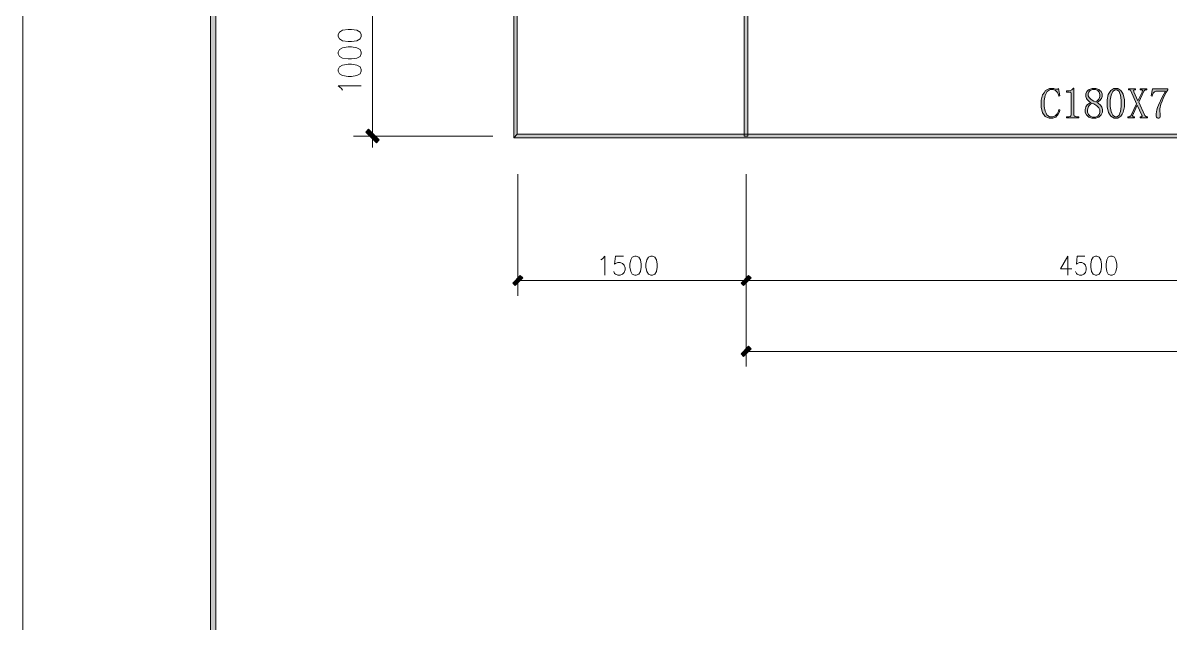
# Model space of a CAD drawing. Header units: millimetres. Extents: x 0 to 586, y 0 to 414.
# Drawn here: x 0 to 148.6, y 207.6 to 285.3 of the extents above; entities that cross this region are included whole.
import ezdxf

# ---------------------------------------------------------------- set-up
doc = ezdxf.new("R2010")
doc.units = ezdxf.units.MM

msp = doc.modelspace()

# ---------------------------------------------------------------- hatches: boundary and pattern name
h = msp.add_hatch(color=0)
h.dxf.hatch_style = 2
h.paths.add_polyline_path([(24.302861, 404.569083), (24.994306, 403.877639), (24.994306, 10.205861), (24.302861, 9.514417)])
h = msp.add_hatch(color=0)
h.dxf.hatch_style = 2
h.paths.add_polyline_path([(64.032694, 270.908639), (63.588194, 270.467667), (63.588194, 389.219722), (64.032694, 388.775222)])
h = msp.add_hatch(color=0)
h.dxf.hatch_style = 2
h.paths.add_polyline_path([(93.895333, 270.686389), (93.450833, 270.686389), (93.450833, 388.997472), (93.895333, 388.997472)])
h = msp.add_hatch(color=0)
h.dxf.hatch_style = 2
h.paths.add_polyline_path([(133.237111, 272.993556), (132.930194, 272.993556), (132.439833, 273.222861), (132.256389, 273.455694), (132.076472, 273.685), (131.893028, 274.411722), (131.893028, 274.909139), (131.893028, 275.328944), (132.087056, 276.023917), (132.281083, 276.299083), (132.471583, 276.57425), (132.993694, 276.849417), (133.325306, 276.849417), (133.402917, 276.849417), (133.558139, 276.82825), (133.63575, 276.803556), (133.709833, 276.771806), (133.843889, 276.740056), (133.896806, 276.740056), (133.942667, 276.740056), (134.013222, 276.750639), (134.041444, 276.761222), (134.069667, 276.771806), (134.119056, 276.814139), (134.140222, 276.849417), (134.337778, 275.879278), (134.20725, 275.836944), (134.140222, 276.045083), (133.963833, 276.362583), (133.854472, 276.475472), (133.745111, 276.584833), (133.459361, 276.694194), (133.282972, 276.694194), (133.050139, 276.694194), (132.690306, 276.440194), (132.566833, 276.186194), (132.439833, 275.935722), (132.312833, 275.30425), (132.312833, 274.930306), (132.312833, 274.524611), (132.422194, 273.882556), (132.531556, 273.65325), (132.640917, 273.420417), (133.004278, 273.187583), (133.258278, 273.187583), (133.434667, 273.187583), (133.738056, 273.314583), (133.865056, 273.441583), (133.992056, 273.568583), (134.161389, 273.90725), (134.20725, 274.115389), (134.337778, 274.048361), (134.284861, 273.819056), (134.08025, 273.438056), (133.932083, 273.289889), (133.783917, 273.141722), (133.434667, 272.993556)])
h = msp.add_hatch(color=0)
h.dxf.hatch_style = 2
h.paths.add_polyline_path([(136.140472, 276.867056), (136.140472, 273.522722), (136.140472, 273.434528), (136.196917, 273.300472), (136.249833, 273.258139), (136.306278, 273.212278), (136.4615, 273.169944), (136.560278, 273.169944), (136.779, 273.169944), (136.779, 273.035889), (135.173861, 273.035889), (135.173861, 273.169944), (135.371417, 273.169944), (135.480778, 273.169944), (135.643056, 273.212278), (135.692444, 273.258139), (135.741833, 273.300472), (135.791222, 273.434528), (135.791222, 273.522722), (135.791222, 276.186194), (135.791222, 276.228528), (135.763, 276.302611), (135.734778, 276.327306), (135.706556, 276.355528), (135.625417, 276.38375), (135.568972, 276.38375), (135.173861, 276.38375), (135.173861, 276.517806), (135.371417, 276.517806), (135.505472, 276.517806), (135.717139, 276.560139), (135.801806, 276.606), (135.882944, 276.648333), (136.009944, 276.782389), (136.052278, 276.867056)])
h = msp.add_hatch(color=0)
h.paths.add_polyline_path([(139.844639, 273.984861), (139.844639, 273.773194), (139.689417, 273.420417), (139.534194, 273.279306), (139.3825, 273.134667), (138.973278, 272.993556), (138.719278, 272.993556), (138.489972, 272.993556), (138.091333, 273.134667), (137.925528, 273.279306), (137.76325, 273.420417), (137.597444, 273.752028), (137.597444, 273.939), (137.597444, 274.125972), (137.689167, 274.447), (137.784417, 274.577528), (137.876139, 274.711583), (138.147778, 274.940889), (138.324167, 275.043194), (138.168944, 275.117278), (137.932583, 275.311306), (137.847917, 275.427722), (137.766778, 275.544139), (137.682111, 275.801667), (137.682111, 275.946306), (137.682111, 276.133278), (137.82675, 276.450778), (137.971389, 276.584833), (138.1125, 276.715361), (138.511139, 276.849417), (138.765139, 276.849417), (138.994444, 276.849417), (139.371917, 276.715361), (139.513028, 276.584833), (139.657667, 276.450778), (139.802306, 276.133278), (139.802306, 275.946306), (139.802306, 275.81225), (139.717639, 275.565306), (139.6365, 275.448889), (139.551833, 275.332472), (139.294306, 275.131389), (139.117917, 275.043194), (139.304889, 274.930306), (139.580056, 274.690417), (139.66825, 274.556361), (139.756444, 274.425833), (139.844639, 274.136556)])
h.paths.add_polyline_path([(137.904361, 273.939), (137.904361, 273.762611), (138.020778, 273.476861), (138.137194, 273.3675), (138.250083, 273.254611), (138.542889, 273.14525), (138.719278, 273.14525), (138.927417, 273.14525), (139.230806, 273.254611), (139.326056, 273.3675), (139.417778, 273.476861), (139.513028, 273.752028), (139.513028, 273.917833), (139.513028, 274.058944), (139.3825, 274.337639), (139.248444, 274.468167), (139.117917, 274.602222), (138.719278, 274.842111), (138.454694, 274.955), (138.324167, 274.866806), (138.119556, 274.644556), (138.049, 274.514028), (137.974917, 274.379972), (137.904361, 274.094222)])
h.paths.add_polyline_path([(139.491861, 275.925139), (139.491861, 276.076833), (139.403667, 276.348472), (139.315472, 276.464889), (139.227278, 276.577778), (138.952111, 276.694194), (138.765139, 276.694194), (138.553472, 276.694194), (138.257139, 276.584833), (138.168944, 276.475472), (138.08075, 276.362583), (137.989028, 276.133278), (137.989028, 276.013333), (137.989028, 275.889861), (138.119556, 275.6535), (138.246556, 275.537083), (138.373556, 275.420667), (138.729861, 275.219583), (138.962694, 275.131389), (139.09675, 275.194889), (139.294306, 275.360694), (139.361333, 275.459472), (139.428361, 275.55825), (139.491861, 275.791083)])
h = msp.add_hatch(color=0)
h.paths.add_polyline_path([(141.583833, 272.993556), (141.343944, 272.993556), (140.934722, 273.244028), (140.768917, 273.498028), (140.606639, 273.752028), (140.440833, 274.468167), (140.440833, 274.930306), (140.440833, 275.360694), (140.599583, 276.055667), (140.758333, 276.32025), (140.917083, 276.584833), (141.329833, 276.849417), (141.583833, 276.849417), (141.82725, 276.849417), (142.229417, 276.595417), (142.388167, 276.341417), (142.546917, 276.087417), (142.705667, 275.381861), (142.705667, 274.930306), (142.705667, 274.47875), (142.546917, 273.769667), (142.388167, 273.508611), (142.229417, 273.251083), (141.82725, 272.993556)])
h.paths.add_polyline_path([(141.583833, 276.673028), (141.432139, 276.673028), (141.171083, 276.433139), (141.068778, 276.196778), (140.962944, 275.960417), (140.857111, 275.328944), (140.857111, 274.930306), (140.857111, 274.514028), (140.962944, 273.864917), (141.068778, 273.632083), (141.171083, 273.39925), (141.432139, 273.169944), (141.583833, 273.169944), (141.749639, 273.169944), (142.007167, 273.39925), (142.102417, 273.632083), (142.194139, 273.864917), (142.289389, 274.514028), (142.289389, 274.930306), (142.289389, 275.328944), (142.201194, 275.960417), (142.113, 276.196778), (142.024806, 276.433139), (141.760222, 276.673028)])
h = msp.add_hatch(color=0)
h.dxf.hatch_style = 2
h.paths.add_polyline_path([(144.536583, 275.078472), (145.305639, 273.413361), (145.340917, 273.346333), (145.411472, 273.251083), (145.450278, 273.222861), (145.489083, 273.198167), (145.570222, 273.169944), (145.616083, 273.169944), (145.679583, 273.169944), (145.679583, 273.035889), (144.734139, 273.035889), (144.734139, 273.169944), (144.822333, 273.169944), (144.878778, 273.169944), (144.942278, 273.187583), (144.952861, 273.201694), (144.963444, 273.219333), (144.977556, 273.258139), (144.977556, 273.279306), (144.977556, 273.300472), (144.963444, 273.346333), (144.952861, 273.3675), (144.360194, 274.665722), (143.852194, 273.610917), (143.831028, 273.554472), (143.799278, 273.466278), (143.788694, 273.434528), (143.764, 273.388667), (143.742833, 273.33575), (143.742833, 273.325167), (143.742833, 273.279306), (143.771056, 273.219333), (143.799278, 273.201694), (143.8275, 273.187583), (143.898056, 273.169944), (143.940389, 273.169944), (143.98625, 273.169944), (143.98625, 273.035889), (143.150167, 273.035889), (143.150167, 273.169944), (143.238361, 273.169944), (143.291278, 273.169944), (143.390056, 273.201694), (143.435917, 273.236972), (143.47825, 273.268722), (143.545278, 273.346333), (143.566444, 273.388667), (144.272, 274.873861), (143.524111, 276.517806), (143.513528, 276.549556), (143.474722, 276.606), (143.4465, 276.627167), (143.418278, 276.648333), (143.347722, 276.673028), (143.305389, 276.673028), (143.217194, 276.673028), (143.217194, 276.807083), (144.116778, 276.807083), (144.116778, 276.673028), (144.053278, 276.673028), (143.98625, 276.673028), (143.908639, 276.63775), (143.898056, 276.606), (143.887472, 276.570722), (143.898056, 276.471944), (143.919222, 276.408444), (144.448389, 275.247806), (144.977556, 276.362583), (145.009306, 276.440194), (145.030472, 276.556611), (145.019889, 276.595417), (145.009306, 276.634222), (144.931694, 276.673028), (144.868194, 276.673028), (144.734139, 276.673028), (144.734139, 276.807083), (145.594917, 276.807083), (145.594917, 276.673028), (145.460861, 276.673028), (145.439694, 276.673028), (145.38325, 276.648333), (145.3515, 276.627167), (145.31975, 276.606), (145.252722, 276.538972), (145.217444, 276.496639)])
h = msp.add_hatch(color=0)
h.dxf.hatch_style = 2
h.paths.add_polyline_path([(148.30425, 276.651861), (148.071417, 276.277917), (147.701, 275.544139), (147.563417, 275.184306), (147.425833, 274.828), (147.28825, 274.203583), (147.28825, 273.939), (147.28825, 273.896667), (147.298833, 273.773194), (147.309417, 273.695583), (147.309417, 273.607389), (147.309417, 273.409833), (147.309417, 273.300472), (147.309417, 273.212278), (147.281194, 273.092333), (147.2565, 273.057056), (147.228278, 273.025306), (147.133028, 272.993556), (147.069528, 272.993556), (147.013083, 272.993556), (146.921361, 273.028833), (146.882556, 273.067639), (146.84375, 273.106444), (146.804944, 273.244028), (146.804944, 273.346333), (146.804944, 273.554472), (146.900194, 274.073056), (146.991917, 274.379972), (147.087167, 274.690417), (147.588111, 275.734639), (147.993806, 276.475472), (146.893139, 276.475472), (146.773194, 276.475472), (146.579167, 276.397861), (146.508611, 276.32025), (146.434528, 276.242639), (146.332222, 276.013333), (146.296944, 275.858111), (146.166417, 275.882806), (146.321639, 276.807083), (148.30425, 276.807083)])
h = msp.add_hatch(color=0)
h.dxf.hatch_style = 2
h.paths.add_polyline_path([(44.421778, 271.204972), (44.771028, 271.550694), (46.150389, 270.171333), (45.801139, 269.822083)])
h = msp.add_hatch(color=0)
h.dxf.hatch_style = 2
h.paths.add_polyline_path([(300.492583, 270.908639), (300.937083, 270.467667), (63.588194, 270.467667), (64.032694, 270.908639)])
h = msp.add_hatch(color=0)
h.dxf.hatch_style = 2
h.paths.add_polyline_path([(63.757528, 251.322417), (63.447083, 251.636389), (64.431333, 252.620639), (64.745306, 252.306667)])
h = msp.add_hatch(color=0)
h.dxf.hatch_style = 2
h.paths.add_polyline_path([(63.757528, 251.322417), (63.447083, 251.636389), (64.431333, 252.620639), (64.745306, 252.306667)])
h = msp.add_hatch(color=0)
h.dxf.hatch_style = 2
h.paths.add_polyline_path([(63.757528, 251.322417), (63.447083, 251.636389), (64.431333, 252.620639), (64.745306, 252.306667)])
h = msp.add_hatch(color=0)
h.dxf.hatch_style = 2
h.paths.add_polyline_path([(93.337944, 251.322417), (93.023972, 251.636389), (94.008222, 252.620639), (94.322194, 252.306667)])
h = msp.add_hatch(color=0)
h.dxf.hatch_style = 2
h.paths.add_polyline_path([(93.337944, 251.322417), (93.023972, 251.636389), (94.008222, 252.620639), (94.322194, 252.306667)])
h = msp.add_hatch(color=0)
h.dxf.hatch_style = 2
h.paths.add_polyline_path([(93.337944, 251.322417), (93.023972, 251.636389), (94.008222, 252.620639), (94.322194, 252.306667)])
h = msp.add_hatch(color=0)
h.dxf.hatch_style = 2
h.paths.add_polyline_path([(93.337944, 242.146667), (93.023972, 242.460639), (94.008222, 243.448417), (94.322194, 243.134444)])

# ---------------------------------------------------------------- linework, layer by layer
at = {"color": 0, "lineweight": 0}
for points in [[(0, 0), (585.632278, 0), (585.632278, 414.0835), (0, 414.0835)], [(24.302861, 404.569083), (24.994306, 403.877639), (24.994306, 10.205861), (24.302861, 9.514417)], [(64.032694, 270.908639), (63.588194, 270.467667), (63.588194, 389.219722), (64.032694, 388.775222)], [(93.895333, 270.686389), (93.450833, 270.686389), (93.450833, 388.997472), (93.895333, 388.997472)], [(40.851667, 283.591), (40.98925, 283.252333), (41.412583, 283.026556), (42.118139, 282.913667), (42.541472, 282.913667), (43.2435, 283.026556), (43.666833, 283.252333), (43.807944, 283.591), (43.807944, 283.81325), (43.666833, 284.151917), (43.2435, 284.377694), (42.541472, 284.490583), (42.118139, 284.490583), (41.412583, 284.377694), (40.98925, 284.151917), (40.851667, 283.81325)], [(40.851667, 281.33675), (40.98925, 280.998083), (41.412583, 280.772306), (42.118139, 280.659417), (42.541472, 280.659417), (43.2435, 280.772306), (43.666833, 280.998083), (43.807944, 281.33675), (43.807944, 281.562528), (43.666833, 281.897667), (43.2435, 282.123444), (42.541472, 282.236333), (42.118139, 282.236333), (41.412583, 282.123444), (40.98925, 281.897667), (40.851667, 281.562528)], [(40.851667, 279.0825), (40.98925, 278.743833), (41.412583, 278.518056), (42.118139, 278.405167), (42.541472, 278.405167), (43.2435, 278.518056), (43.666833, 278.743833), (43.807944, 279.0825), (43.807944, 279.308278), (43.666833, 279.646944), (43.2435, 279.872722), (42.541472, 279.982083), (42.118139, 279.982083), (41.412583, 279.872722), (40.98925, 279.646944), (40.851667, 279.308278)], [(133.237111, 272.993556), (132.930194, 272.993556), (132.439833, 273.222861), (132.256389, 273.455694), (132.076472, 273.685), (131.893028, 274.411722), (131.893028, 274.909139), (131.893028, 275.328944), (132.087056, 276.023917), (132.281083, 276.299083), (132.471583, 276.57425), (132.993694, 276.849417), (133.325306, 276.849417), (133.402917, 276.849417), (133.558139, 276.82825), (133.63575, 276.803556), (133.709833, 276.771806), (133.843889, 276.740056), (133.896806, 276.740056), (133.942667, 276.740056), (134.013222, 276.750639), (134.041444, 276.761222), (134.069667, 276.771806), (134.119056, 276.814139), (134.140222, 276.849417), (134.337778, 275.879278), (134.20725, 275.836944), (134.140222, 276.045083), (133.963833, 276.362583), (133.854472, 276.475472), (133.745111, 276.584833), (133.459361, 276.694194), (133.282972, 276.694194), (133.050139, 276.694194), (132.690306, 276.440194), (132.566833, 276.186194), (132.439833, 275.935722), (132.312833, 275.30425), (132.312833, 274.930306), (132.312833, 274.524611), (132.422194, 273.882556), (132.531556, 273.65325), (132.640917, 273.420417), (133.004278, 273.187583), (133.258278, 273.187583), (133.434667, 273.187583), (133.738056, 273.314583), (133.865056, 273.441583), (133.992056, 273.568583), (134.161389, 273.90725), (134.20725, 274.115389), (134.337778, 274.048361), (134.284861, 273.819056), (134.08025, 273.438056), (133.932083, 273.289889), (133.783917, 273.141722), (133.434667, 272.993556)], [(136.140472, 276.867056), (136.140472, 273.522722), (136.140472, 273.434528), (136.196917, 273.300472), (136.249833, 273.258139), (136.306278, 273.212278), (136.4615, 273.169944), (136.560278, 273.169944), (136.779, 273.169944), (136.779, 273.035889), (135.173861, 273.035889), (135.173861, 273.169944), (135.371417, 273.169944), (135.480778, 273.169944), (135.643056, 273.212278), (135.692444, 273.258139), (135.741833, 273.300472), (135.791222, 273.434528), (135.791222, 273.522722), (135.791222, 276.186194), (135.791222, 276.228528), (135.763, 276.302611), (135.734778, 276.327306), (135.706556, 276.355528), (135.625417, 276.38375), (135.568972, 276.38375), (135.173861, 276.38375), (135.173861, 276.517806), (135.371417, 276.517806), (135.505472, 276.517806), (135.717139, 276.560139), (135.801806, 276.606), (135.882944, 276.648333), (136.009944, 276.782389), (136.052278, 276.867056)], [(139.844639, 273.984861), (139.844639, 273.773194), (139.689417, 273.420417), (139.534194, 273.279306), (139.3825, 273.134667), (138.973278, 272.993556), (138.719278, 272.993556), (138.489972, 272.993556), (138.091333, 273.134667), (137.925528, 273.279306), (137.76325, 273.420417), (137.597444, 273.752028), (137.597444, 273.939), (137.597444, 274.125972), (137.689167, 274.447), (137.784417, 274.577528), (137.876139, 274.711583), (138.147778, 274.940889), (138.324167, 275.043194), (138.168944, 275.117278), (137.932583, 275.311306), (137.847917, 275.427722), (137.766778, 275.544139), (137.682111, 275.801667), (137.682111, 275.946306), (137.682111, 276.133278), (137.82675, 276.450778), (137.971389, 276.584833), (138.1125, 276.715361), (138.511139, 276.849417), (138.765139, 276.849417), (138.994444, 276.849417), (139.371917, 276.715361), (139.513028, 276.584833), (139.657667, 276.450778), (139.802306, 276.133278), (139.802306, 275.946306), (139.802306, 275.81225), (139.717639, 275.565306), (139.6365, 275.448889), (139.551833, 275.332472), (139.294306, 275.131389), (139.117917, 275.043194), (139.304889, 274.930306), (139.580056, 274.690417), (139.66825, 274.556361), (139.756444, 274.425833), (139.844639, 274.136556)], [(139.491861, 275.925139), (139.491861, 276.076833), (139.403667, 276.348472), (139.315472, 276.464889), (139.227278, 276.577778), (138.952111, 276.694194), (138.765139, 276.694194), (138.553472, 276.694194), (138.257139, 276.584833), (138.168944, 276.475472), (138.08075, 276.362583), (137.989028, 276.133278), (137.989028, 276.013333), (137.989028, 275.889861), (138.119556, 275.6535), (138.246556, 275.537083), (138.373556, 275.420667), (138.729861, 275.219583), (138.962694, 275.131389), (139.09675, 275.194889), (139.294306, 275.360694), (139.361333, 275.459472), (139.428361, 275.55825), (139.491861, 275.791083)], [(141.583833, 272.993556), (141.343944, 272.993556), (140.934722, 273.244028), (140.768917, 273.498028), (140.606639, 273.752028), (140.440833, 274.468167), (140.440833, 274.930306), (140.440833, 275.360694), (140.599583, 276.055667), (140.758333, 276.32025), (140.917083, 276.584833), (141.329833, 276.849417), (141.583833, 276.849417), (141.82725, 276.849417), (142.229417, 276.595417), (142.388167, 276.341417), (142.546917, 276.087417), (142.705667, 275.381861), (142.705667, 274.930306), (142.705667, 274.47875), (142.546917, 273.769667), (142.388167, 273.508611), (142.229417, 273.251083), (141.82725, 272.993556)], [(141.583833, 276.673028), (141.432139, 276.673028), (141.171083, 276.433139), (141.068778, 276.196778), (140.962944, 275.960417), (140.857111, 275.328944), (140.857111, 274.930306), (140.857111, 274.514028), (140.962944, 273.864917), (141.068778, 273.632083), (141.171083, 273.39925), (141.432139, 273.169944), (141.583833, 273.169944), (141.749639, 273.169944), (142.007167, 273.39925), (142.102417, 273.632083), (142.194139, 273.864917), (142.289389, 274.514028), (142.289389, 274.930306), (142.289389, 275.328944), (142.201194, 275.960417), (142.113, 276.196778), (142.024806, 276.433139), (141.760222, 276.673028)], [(144.536583, 275.078472), (145.305639, 273.413361), (145.340917, 273.346333), (145.411472, 273.251083), (145.450278, 273.222861), (145.489083, 273.198167), (145.570222, 273.169944), (145.616083, 273.169944), (145.679583, 273.169944), (145.679583, 273.035889), (144.734139, 273.035889), (144.734139, 273.169944), (144.822333, 273.169944), (144.878778, 273.169944), (144.942278, 273.187583), (144.952861, 273.201694), (144.963444, 273.219333), (144.977556, 273.258139), (144.977556, 273.279306), (144.977556, 273.300472), (144.963444, 273.346333), (144.952861, 273.3675), (144.360194, 274.665722), (143.852194, 273.610917), (143.831028, 273.554472), (143.799278, 273.466278), (143.788694, 273.434528), (143.764, 273.388667), (143.742833, 273.33575), (143.742833, 273.325167), (143.742833, 273.279306), (143.771056, 273.219333), (143.799278, 273.201694), (143.8275, 273.187583), (143.898056, 273.169944), (143.940389, 273.169944), (143.98625, 273.169944), (143.98625, 273.035889), (143.150167, 273.035889), (143.150167, 273.169944), (143.238361, 273.169944), (143.291278, 273.169944), (143.390056, 273.201694), (143.435917, 273.236972), (143.47825, 273.268722), (143.545278, 273.346333), (143.566444, 273.388667), (144.272, 274.873861), (143.524111, 276.517806), (143.513528, 276.549556), (143.474722, 276.606), (143.4465, 276.627167), (143.418278, 276.648333), (143.347722, 276.673028), (143.305389, 276.673028), (143.217194, 276.673028), (143.217194, 276.807083), (144.116778, 276.807083), (144.116778, 276.673028), (144.053278, 276.673028), (143.98625, 276.673028), (143.908639, 276.63775), (143.898056, 276.606), (143.887472, 276.570722), (143.898056, 276.471944), (143.919222, 276.408444), (144.448389, 275.247806), (144.977556, 276.362583), (145.009306, 276.440194), (145.030472, 276.556611), (145.019889, 276.595417), (145.009306, 276.634222), (144.931694, 276.673028), (144.868194, 276.673028), (144.734139, 276.673028), (144.734139, 276.807083), (145.594917, 276.807083), (145.594917, 276.673028), (145.460861, 276.673028), (145.439694, 276.673028), (145.38325, 276.648333), (145.3515, 276.627167), (145.31975, 276.606), (145.252722, 276.538972), (145.217444, 276.496639)], [(148.30425, 276.651861), (148.071417, 276.277917), (147.701, 275.544139), (147.563417, 275.184306), (147.425833, 274.828), (147.28825, 274.203583), (147.28825, 273.939), (147.28825, 273.896667), (147.298833, 273.773194), (147.309417, 273.695583), (147.309417, 273.607389), (147.309417, 273.409833), (147.309417, 273.300472), (147.309417, 273.212278), (147.281194, 273.092333), (147.2565, 273.057056), (147.228278, 273.025306), (147.133028, 272.993556), (147.069528, 272.993556), (147.013083, 272.993556), (146.921361, 273.028833), (146.882556, 273.067639), (146.84375, 273.106444), (146.804944, 273.244028), (146.804944, 273.346333), (146.804944, 273.554472), (146.900194, 274.073056), (146.991917, 274.379972), (147.087167, 274.690417), (147.588111, 275.734639), (147.993806, 276.475472), (146.893139, 276.475472), (146.773194, 276.475472), (146.579167, 276.397861), (146.508611, 276.32025), (146.434528, 276.242639), (146.332222, 276.013333), (146.296944, 275.858111), (146.166417, 275.882806), (146.321639, 276.807083), (148.30425, 276.807083)], [(137.904361, 273.939), (137.904361, 273.762611), (138.020778, 273.476861), (138.137194, 273.3675), (138.250083, 273.254611), (138.542889, 273.14525), (138.719278, 273.14525), (138.927417, 273.14525), (139.230806, 273.254611), (139.326056, 273.3675), (139.417778, 273.476861), (139.513028, 273.752028), (139.513028, 273.917833), (139.513028, 274.058944), (139.3825, 274.337639), (139.248444, 274.468167), (139.117917, 274.602222), (138.719278, 274.842111), (138.454694, 274.955), (138.324167, 274.866806), (138.119556, 274.644556), (138.049, 274.514028), (137.974917, 274.379972), (137.904361, 274.094222)], [(44.421778, 271.204972), (44.771028, 271.550694), (46.150389, 270.171333), (45.801139, 269.822083)], [(300.492583, 270.908639), (300.937083, 270.467667), (63.588194, 270.467667), (64.032694, 270.908639)], [(79.251528, 255.125361), (78.941083, 255.008944), (78.732944, 254.656167), (78.627111, 254.070556), (78.627111, 253.717778), (78.732944, 253.132167), (78.941083, 252.779389), (79.251528, 252.662972), (79.459667, 252.662972), (79.773639, 252.779389), (79.981778, 253.132167), (80.087611, 253.717778), (80.087611, 254.070556), (79.981778, 254.656167), (79.773639, 255.008944), (79.459667, 255.125361)], [(81.336444, 255.125361), (81.026, 255.008944), (80.814333, 254.656167), (80.712028, 254.070556), (80.712028, 253.717778), (80.814333, 253.132167), (81.026, 252.779389), (81.336444, 252.662972), (81.544583, 252.662972), (81.858556, 252.779389), (82.066694, 253.132167), (82.169, 253.717778), (82.169, 254.070556), (82.066694, 254.656167), (81.858556, 255.008944), (81.544583, 255.125361)], [(138.927417, 255.125361), (138.631083, 255.008944), (138.433528, 254.656167), (138.33475, 254.070556), (138.33475, 253.717778), (138.433528, 253.132167), (138.631083, 252.779389), (138.927417, 252.662972), (139.124972, 252.662972), (139.417778, 252.779389), (139.615333, 253.132167), (139.714111, 253.717778), (139.714111, 254.070556), (139.615333, 254.656167), (139.417778, 255.008944), (139.124972, 255.125361)], [(140.899444, 255.125361), (140.603111, 255.008944), (140.405556, 254.656167), (140.306778, 254.070556), (140.306778, 253.717778), (140.405556, 253.132167), (140.603111, 252.779389), (140.899444, 252.662972), (141.093472, 252.662972), (141.389806, 252.779389), (141.587361, 253.132167), (141.686139, 253.717778), (141.686139, 254.070556), (141.587361, 254.656167), (141.389806, 255.008944), (141.093472, 255.125361)], [(63.757528, 251.322417), (63.447083, 251.636389), (64.431333, 252.620639), (64.745306, 252.306667)], [(63.757528, 251.322417), (63.447083, 251.636389), (64.431333, 252.620639), (64.745306, 252.306667)], [(63.757528, 251.322417), (63.447083, 251.636389), (64.431333, 252.620639), (64.745306, 252.306667)], [(93.337944, 251.322417), (93.023972, 251.636389), (94.008222, 252.620639), (94.322194, 252.306667)], [(93.337944, 251.322417), (93.023972, 251.636389), (94.008222, 252.620639), (94.322194, 252.306667)], [(93.337944, 251.322417), (93.023972, 251.636389), (94.008222, 252.620639), (94.322194, 252.306667)], [(93.337944, 242.146667), (93.023972, 242.460639), (94.008222, 243.448417), (94.322194, 243.134444)]]:
    msp.add_lwpolyline(points, close=True, dxfattribs=at)
for points in [[(45.286083, 290.396083), (45.286083, 270.696972)], [(41.412583, 276.602472), (41.271472, 276.82825), (40.851667, 277.166917), (43.807944, 277.166917)], [(45.286083, 272.168056), (45.286083, 269.20825)], [(60.854167, 270.686389), (42.820167, 270.686389)], [(64.096194, 265.758083), (64.096194, 249.9995)], [(64.096194, 265.758083), (64.096194, 250.468694)], [(93.673083, 265.758083), (93.673083, 249.9995)], [(93.673083, 265.758083), (93.673083, 240.82375)], [(74.873556, 254.656167), (75.081694, 254.776111), (75.395667, 255.125361), (75.395667, 252.662972)], [(77.794556, 255.125361), (76.750333, 255.125361), (76.648028, 254.070556), (76.750333, 254.186972), (77.064306, 254.306917), (77.37475, 254.306917), (77.688722, 254.186972), (77.896861, 253.954139), (78.002694, 253.601361), (78.002694, 253.365), (77.896861, 253.01575), (77.688722, 252.779389), (77.37475, 252.662972), (77.064306, 252.662972), (76.750333, 252.779389), (76.648028, 252.895806), (76.542194, 253.132167)], [(135.378472, 255.125361), (134.390694, 253.484944), (135.868833, 253.484944)], [(135.378472, 255.125361), (135.378472, 252.662972)], [(137.544528, 255.125361), (136.560278, 255.125361), (136.4615, 254.070556), (136.560278, 254.186972), (136.856611, 254.306917), (137.152944, 254.306917), (137.44575, 254.186972), (137.643306, 253.954139), (137.742083, 253.601361), (137.742083, 253.365), (137.643306, 253.01575), (137.44575, 252.779389), (137.152944, 252.662972), (136.856611, 252.662972), (136.560278, 252.779389), (136.4615, 252.895806), (136.362722, 253.132167)], [(64.096194, 251.971528), (93.673083, 251.971528)], [(93.673083, 251.971528), (182.40375, 251.971528)], [(93.673083, 242.795778), (271.137944, 242.795778)]]:
    msp.add_lwpolyline(points, dxfattribs=at)

doc.saveas('drawing.dxf')
